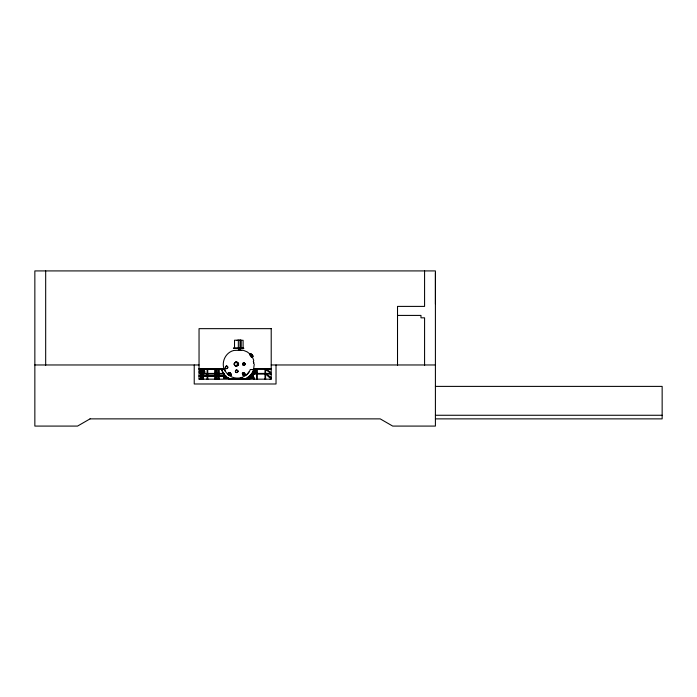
<?xml version="1.0" encoding="UTF-8"?>
<svg xmlns="http://www.w3.org/2000/svg" width="697" height="697" viewBox="0 0 697 697"><rect width="100%" height="100%" fill="white"/><g stroke="black" fill="none" stroke-linecap="round" stroke-linejoin="round"><path stroke-width="1.05" d="M200.544 378.724L200.544 379.177L200.544 378.724L203.55 378.724L203.55 379.177L203.55 378.724M200.858 375.631L200.858 373.583L203.236 373.583L203.097 378.724L203.097 375.038L200.997 375.038L200.997 378.724L200.997 375.038M224.242 378.375L224.242 377.922M225.053 378.375L225.053 377.922M225.697 378.375L225.697 377.922M226.081 378.375L226.081 377.922M226.351 378.375L226.351 377.922M251.173 378.375L251.173 377.922M251.704 378.375L251.722 377.129M252.584 377.922L252.514 378.375L252.593 377.129L251.059 375.666M253.542 378.375L253.612 377.922M246.625 378.375L253.891 378.375L253.882 377.922M228.459 374.367L228.424 373.679M228.538 374.646L230.298 375.16L230.751 373.4M236.039 370.194L235.403 371.309L236.056 372.425M237.764 370.691L237.764 371.928M237.973 371.309L237.032 372.555M225.401 367.371L226.011 366.291A1.429 1.316 82.8 0 1 226.952 366.169L227.832 367.049L227.51 368.251A1.429 1.324 68.4 0 1 226.638 368.617L225.767 368.251A1.133 1.019 68.3 0 1 225.401 367.371A1.098 0.985 68.3 0 0 225.793 368.225M235.49 371.031L235.813 370.438M234.323 364.087L234.523 363.076L235.795 362.126A2.03 2.03 0 0 1 238.217 364.609L237.66 365.472M238.235 364.087L238.165 364.592A2.03 2.03 0 0 1 234.828 365.524L234.253 364.087L234.898 362.701M253.786 367.72L254.266 364.087M243.079 364.923L243.079 363.25M242.8 364.087L243.131 363.303A1.167 1.141 81.9 0 1 244.203 363.015L243.924 362.902M228.459 373.714L229.966 372.808M230.838 374.367L230.28 375.108M244.978 374.481L244.9 374.681A0.976 0.723 -36.7 0 1 244.116 375.282L242.87 374.942L242.617 373.47A1.159 1.089 -35.5 0 1 243.445 372.843L244.891 373.392L244.856 374.655A0.941 0.697 -36.7 0 1 244.107 375.239M218.631 369.332L218.631 368.861M219.102 369.332L219.102 368.861M218.631 375.779L218.631 376.258M219.102 376.258L219.102 375.779M254.248 369.192L254.248 368.713M270.48 369.288L270.48 368.608L270.48 369.288L254.013 369.288M221.62 370.325L222.273 369.497M222.151 370.325L222.805 369.497M247.94 373.296L249.125 371.841M244.133 364.4L243.68 363.738L244.02 364.444M250.389 375.204L245.936 378.82L228.947 378.82M250.85 375.204L250.328 375.744L250.92 375.204A16.998 16.998 0 0 0 253.882 370.325L253.229 369.497M251.138 375.744L251.661 375.204L251.208 375.744M251.783 375.744L252.375 375.204M252.166 375.744L252.689 375.204A16.998 16.998 0 0 0 255.616 370.325L255.058 369.497M252.236 375.744L252.758 375.204A16.998 16.998 0 0 0 255.721 370.325L255.146 369.497M252.436 375.744L253.028 375.204A16.998 16.998 0 0 0 255.991 370.325L255.329 369.497M201.285 369.314L199.29 371.309L199.29 372.834L201.285 374.829L202.81 374.829L204.805 372.834L204.805 371.309L202.81 369.314M199.778 372.006L202.008 369.776M200.327 372.015L202.017 370.334M200.257 373.174L201.128 372.303L201.712 372.66L200.945 373.862M203.149 370.273L202.391 371.484L202.966 371.841L203.838 370.961M202.078 373.81L203.785 372.102M202.086 374.359L204.317 372.137M225.244 375.666L223.72 377.129L223.789 378.375M224.251 377.129L225.715 375.666L224.312 377.129M230.298 375.16L230.324 375.143A14.045 14.045 0 0 1 228.947 374.019M245.814 375.23L247.217 374.202M246.468 378.82L247.923 377.922M247.278 378.82L248.733 377.922M247.923 378.82L249.308 377.922M247.993 378.82L249.387 377.922M248.306 378.82L249.761 377.922M248.576 378.82L250.031 377.922M229.025 372.973L229.635 372.808M233.626 350.521C224.983 352.665 220.505 363.486 225.096 371.109M235.298 362.396L237.294 362.335L238.165 363.581M237.189 372.442L237.015 372.512A1.194 1.133 10.6 0 1 236.074 372.39M270.48 373.418L270.48 374.097L270.48 373.418L254.022 373.418M265.017 373.958C265.139 372.311 268.301 377.765 271.211 378.332M234.34 350.425L238.836 350.243M238.601 350.129L239.663 350.042M238.522 350.129L239.576 350.042M243.924 365.272L245.065 364.392L244.229 362.945M397.517 315.419L420.971 315.419L420.971 317.823L424.578 317.823L424.578 365.463M237.085 340.293L243.105 340.293L243.105 347.977M233.425 347.916L242.321 347.916M241.554 347.977L243.619 347.977M241.807 348.282L243.715 348.282M233.425 348.448L242.321 348.448M241.537 348.648L243.715 348.648M34.85 364.967L199.046 364.967M271.211 364.967L435.407 364.967M199.49 368.608L224.321 368.608M254.013 368.608L271.098 368.617M199.194 368.948L199.795 368.948M253.717 368.948L254.318 368.948M270.166 368.948L271.063 368.948M218.57 369.096L219.172 369.096M199.49 369.288L222.761 369.288M222.177 369.497L225.148 369.497M255.433 369.497L250.267 369.497L249.596 371.109A14.045 14.045 0 0 1 225.27 371.109L224.6 369.497M202.844 371.274L201.25 371.274L201.25 372.869L202.844 372.869M200.945 371.536L201.477 371.536M202.618 371.536L203.158 371.536M201.808 372.642L202.287 372.642M202.618 372.599L203.158 372.599M201.642 373.104L202.461 373.104M199.49 373.418L223.824 373.418M202.731 374.097L224.321 374.097M254.022 374.097L271.098 374.097M200.858 374.123L203.236 374.123M199.046 375.674L225.079 375.674M199.046 376.354L225.366 376.354M227.928 377.922L223.711 377.922L223.711 378.375L229.339 378.375M240.561 377.922L242.504 377.922M247.313 377.922L251.251 377.922M248.149 378.759L250.206 378.759M199.046 379.02L199.943 379.177M271.211 379.02L270.009 379.177M435.407 386.391L662.15 386.391L662.15 418.871L435.407 418.871M435.407 415.264L662.15 415.264M217.595 368.757L199.046 368.608L199.037 369.279L218.274 369.436M243.087 350.434L241.545 350.234M239.724 350.112L241.415 350.269M239.176 350.042L240.474 350.155M238.339 350.042L240.526 350.321L238.418 350.042M239.254 350.042L240.543 350.155M235.769 365.977L237.712 365.524L238.078 363.181M226.455 368.547L226.638 368.574A1.377 1.272 68.4 0 0 227.483 368.225M243.854 350.521L247.243 351.924L250.153 354.154M236.78 362.196L237.834 362.928M235.752 366.047L234.584 365.062M228.102 377.922L228.877 378.375M265.4 368.608L270.758 372.398M265.095 369.227L270.462 373.017M265.4 373.418L270.837 377.295M234.88 365.472A1.952 1.952 0 0 0 238.147 364.592A1.952 1.952 0 0 0 235.752 362.196A1.952 1.952 0 0 0 234.88 365.472L235.298 365.777M229.025 372.642A14.045 14.045 0 0 0 230.237 374.019L230.454 374.202M230.385 374.202L229.034 372.564M230.184 374.202L228.764 372.564M229.505 374.019L231.143 375.23M230.489 375.23L228.86 374.019A14.045 14.045 0 0 0 230.219 375.23M228.346 374.202L229.688 375.23M228.285 374.202L229.627 375.23M252.358 375.666L253.821 377.129L253.891 378.375M252.087 375.666L253.621 377.129M251.774 375.666L253.238 377.129L253.246 378.375L253.177 377.129L251.713 375.666M250.249 375.666L251.783 377.129L251.791 378.375M249.718 375.666L251.251 377.129M202.095 369.776L204.343 372.024M202.078 370.334L203.785 372.041M200.945 370.273L201.816 371.152L201.459 371.728L200.257 370.961M203.838 373.174L202.966 372.303L202.391 372.66L203.149 373.862M200.309 372.102L202.017 373.81M199.76 372.111L201.982 374.341M225.114 375.204L225.706 375.744M224.652 375.204L225.175 375.744M224.582 375.204L229.034 378.82A16.998 16.998 0 0 1 221.724 370.325M244.708 363.303L245.039 364.087A1.185 1.185 0 0 1 243.288 365.115A1.185 1.185 0 0 1 243.288 363.059A1.185 1.185 0 0 1 245.056 364.087A1.115 1.115 0 0 1 243.323 365.054A1.115 1.115 0 0 1 243.323 363.12A1.115 1.115 0 0 1 244.987 364.087M229.113 372.564L230.228 374.019M228.389 372.564L229.574 374.019M252.697 369.497L253.351 370.325A16.998 16.998 0 0 1 246.024 378.82M230.838 373.723L230.716 373.426A1.159 1.08 39.4 0 0 229.958 372.851M252.384 357.064L253.786 360.454M237.956 371.152L237.015 370.072A1.22 1.185 11.6 0 0 236.065 370.238M435.433 272.797L435.433 304.075M424.578 270.915L424.578 306.401L397.517 306.401L397.517 365.341M276.029 364.967L276.029 383.986L194.228 383.986L194.228 364.967M265.749 379.177L264.843 379.177M265.592 379.02L265.592 368.948L264.991 368.948L264.991 379.02M257.367 379.177L256.47 379.177M257.219 379.02L257.219 368.948L256.618 368.948L256.618 379.02M254.466 379.177L253.569 379.177M253.551 377.129L253.621 378.375M251.19 377.129L251.26 378.375M241.223 347.916L241.223 340.206L234.523 340.206L234.523 347.916M240.474 340.206L240.474 347.916M240.073 340.206L240.073 347.916M238.348 340.206L238.348 347.916M226.429 377.922L226.429 378.375M226.159 377.922L226.159 378.375M225.784 377.922L225.784 378.375M225.131 377.922L225.131 378.375M224.321 377.922L224.321 378.375M219.32 379.177L218.414 379.177M219.172 379.02L219.172 368.948L218.57 368.948L218.57 379.02M217.368 379.177L216.462 379.177M217.211 379.02L217.211 369.096L216.61 369.096L216.61 379.02M215.565 379.177L214.659 379.177M215.408 379.02L215.408 368.948L214.807 368.948L214.807 379.02M207.898 379.177L206.992 379.177M207.75 379.02L207.75 368.948L207.148 368.948L207.148 379.02M45.68 270.915L45.68 365.333M253.325 361.273A11.074 11.074 0 0 1 253.664 363.172M253.438 361.264A11.082 11.082 0 0 1 253.778 363.172M250.145 354.817A1.917 0.932 45.4 0 1 251.617 357.43M251.382 356.28A1.917 0.932 45.4 0 1 251.643 357.03M251.208 356.272A1.647 0.802 45.4 0 1 251.312 357.361M249.892 354.189A1.917 0.976 44.6 0 1 252.497 355.357A1.917 0.976 44.6 0 1 251.582 356.812M250.031 354.869A1.647 0.836 44.6 0 1 251.103 354.285A1.647 0.836 44.6 0 1 252.619 356.036A1.647 0.836 44.6 0 1 251.547 356.62M238.635 364.723A1.272 1.272 0 0 1 238.635 363.451M243.723 372.642A9.444 9.436 0 0 1 242.181 373.209M226.037 366.334A1.377 1.272 82.8 0 1 226.943 366.213M234.828 365.524A2.03 2.03 0 0 1 235.734 362.126M244.203 365.167A1.167 1.141 -81.9 0 1 243.131 364.871M230.873 375.23A14.045 14.045 0 0 1 228.276 372.642M250.964 376.572A16.998 16.998 0 0 0 255.241 370.325L254.684 369.497L255.337 370.325A16.998 16.998 0 0 1 252.392 375.204M230.977 375.23A14.045 14.045 0 0 1 228.381 372.642M231.247 375.23A14.045 14.045 0 0 1 228.66 372.642M229.966 374.019A14.045 14.045 0 0 1 228.755 372.642M229.513 375.23A14.045 14.045 0 0 1 228.137 374.019M224.042 373.697A16.998 16.998 0 0 1 223.057 372.059M250.319 376.572A16.998 16.998 0 0 0 254.588 370.325L254.03 369.497L254.693 370.325A16.998 16.998 0 0 1 251.748 375.204M201.259 374.289L201.259 375.038L201.259 374.289M201.511 372.642L201.511 373.174L201.511 372.642M202.583 372.642L202.583 373.174L202.583 372.642M202.653 375.561L202.653 377.373L202.653 375.561M202.836 374.289L202.836 375.038L202.836 374.289M237.45 364.087L236.858 364.043L237.424 364.087M201.834 371.858L202.261 372.285L201.834 371.858M201.468 369.75L199.725 371.492L199.725 372.651L201.468 374.385L202.627 374.385L204.369 372.651L204.369 371.492L202.627 369.75L201.468 369.75M90.052 418.871L77.55 426.085L34.85 426.085L34.85 270.915L435.407 270.915L435.407 426.085L392.707 426.085L380.205 418.871L90.052 418.871M271.211 328.653L199.046 328.653L199.046 379.177L271.211 379.177L271.211 328.653M202.94 371.179L201.163 371.179L201.163 372.956L202.94 372.956L202.94 371.179M249.935 354.66A1.917 0.976 44.6 0 0 252.41 356.847A1.917 0.976 44.6 0 0 251.974 354.503A1.917 0.976 44.6 0 0 249.935 354.66M250.493 354.912A1.202 0.61 44.6 0 0 252.053 356.289A1.202 0.61 44.6 0 0 251.774 354.817A1.202 0.61 44.6 0 0 250.493 354.912M225.967 368.417A1.202 1.202 0 0 0 227.771 367.371A1.202 1.202 0 0 0 225.967 366.334A1.202 1.202 0 0 0 225.967 368.417M228.956 375.117A1.237 1.237 0 0 0 230.82 374.045A1.237 1.237 0 0 0 228.956 372.973A1.237 1.237 0 0 0 228.956 375.117M236.004 372.39A1.237 1.237 0 0 0 237.869 371.309A1.237 1.237 0 0 0 236.004 370.238A1.237 1.237 0 0 0 236.004 372.39M243.087 375.108A1.237 1.237 0 0 0 244.952 374.036A1.237 1.237 0 0 0 243.087 372.965A1.237 1.237 0 0 0 243.087 375.108"/></g></svg>
